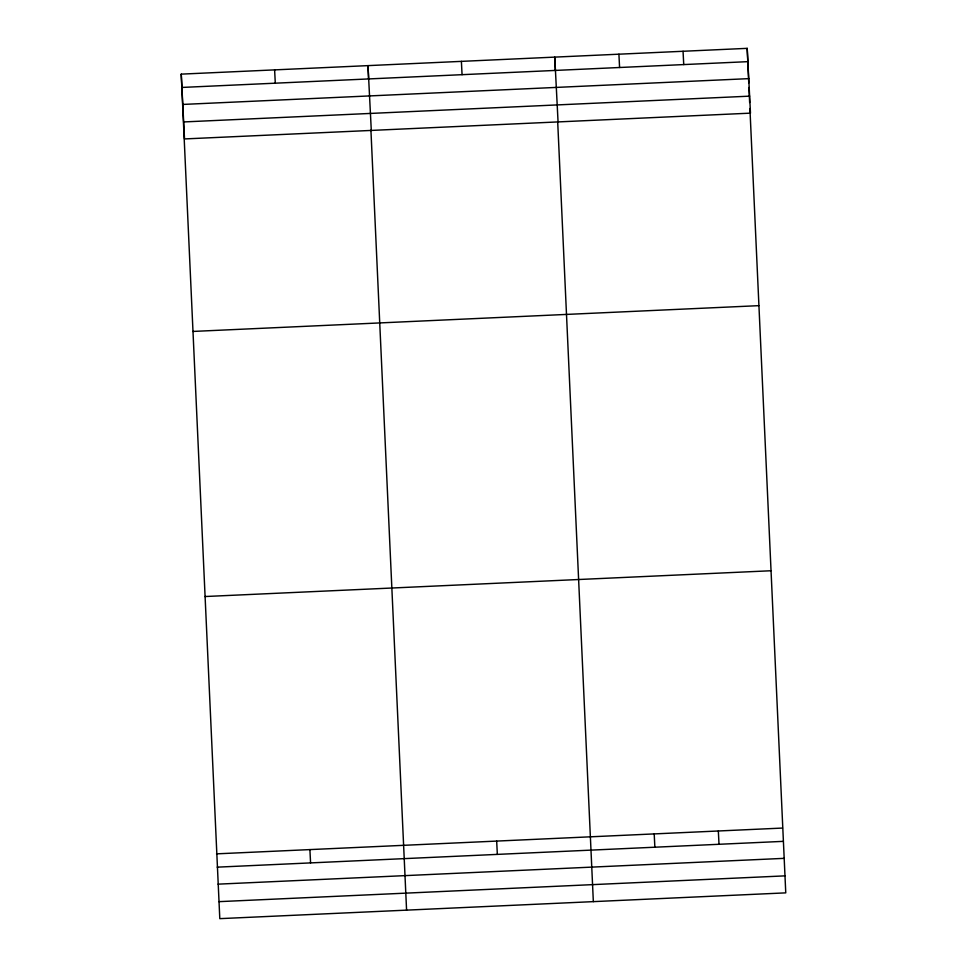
<?xml version="1.0" encoding="UTF-8"?>
<svg xmlns="http://www.w3.org/2000/svg" width="967" height="967" viewBox="0 0 967 967"><rect width="100%" height="100%" fill="white"/><g stroke="black" fill="none" stroke-linecap="round" stroke-linejoin="round"><path stroke-width="1.45" d="M181.24 74.133L747.201 48.35L750.477 113.151L184.516 138.934L181.24 74.133L219.799 918.65L785.76 892.867L749.921 108.534M181.917 87.441L747.866 61.658M182.775 104.436L748.736 78.641M183.657 121.939L749.618 96.156M192.88 331.439L758.841 305.657M204.871 596.542L770.832 570.76M216.523 853.849L782.484 828.066M217.188 867.157L783.149 841.363M218.059 884.152L784.019 858.358M218.941 901.655L784.902 875.872M683.053 51.275L683.729 64.571M718.336 830.991L719.013 844.288M618.916 54.2L619.581 67.497M654.2 833.905L654.864 847.213M558.056 121.915L554.768 57.113L555.384 70.664M593.339 901.631L557.693 121.818M461.392 61.368L462.057 74.677M496.675 841.085L497.34 854.393M371.292 130.424L368.004 65.623L368.62 79.173M406.575 910.14L370.929 130.327M274.616 69.878L275.293 83.186M309.899 849.594L310.576 862.902M747.201 48.35L748.76 82.957M748.966 87.477L749.643 102.514"/></g></svg>
